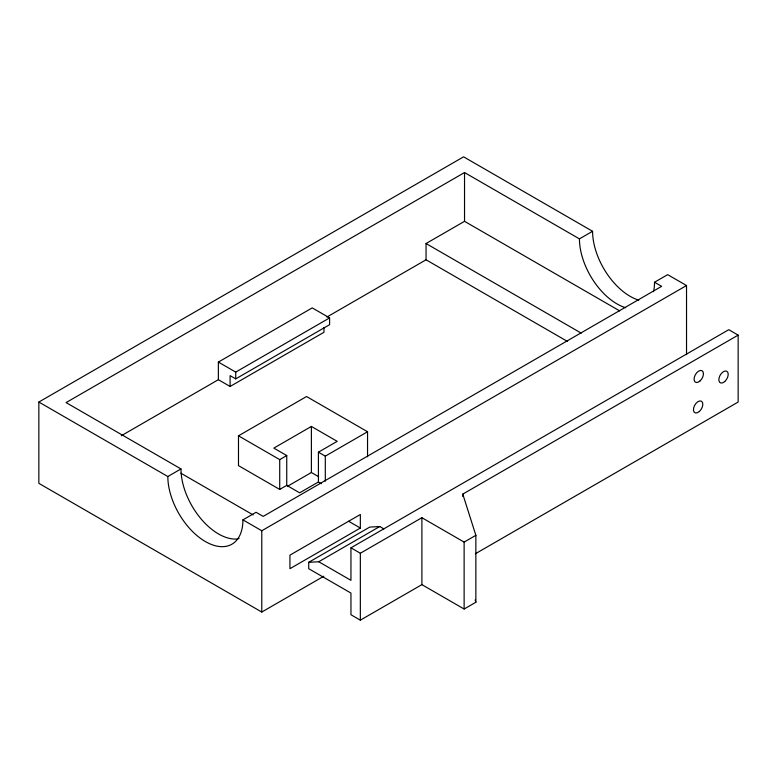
<?xml version="1.0" encoding="UTF-8"?>
<svg xmlns="http://www.w3.org/2000/svg" width="777" height="777" viewBox="0 0 777 777"><rect width="100%" height="100%" fill="white"/><g stroke="black" fill="none" stroke-linecap="round" stroke-linejoin="round"><path stroke-width="1.17" d="M323.815 576.233L261.781 612.043L38.85 483.343L38.85 402.049L463.597 156.828L592.579 231.293A53.098 30.653 60 0 0 638.791 300.155M625.65 307.741A53.098 30.653 60 0 1 579.438 238.879L464.529 172.543L66.074 402.593L180.973 468.929A53.098 30.653 60 0 0 237.296 538.985L239.044 538.451M218.366 379.691L218.366 362.082L312.237 307.886L329.603 317.91L329.603 324.689L235.732 378.885L230.099 375.631L230.099 386.47L218.366 379.691L121.261 435.761M567.598 341.511L426.049 259.79L426.049 243.531L464.529 221.319L619.706 310.907M326.855 317.065L426.049 259.79M218.366 362.082L235.732 372.105L329.603 317.91M230.099 386.47L323.97 332.274L323.97 327.457M38.85 402.049L167.832 476.515L180.973 468.929M579.438 238.879L592.579 231.293M321.367 483.692L318.424 481.983L299.65 492.822L286.742 485.372L279.72 489.432L238.49 465.627L238.49 435.819L306.546 396.532L367.55 431.75L367.55 456.789M318.424 481.983L318.424 452.175L337.199 441.346L311.383 426.437L273.834 448.115L286.742 455.565L286.742 485.372M238.49 435.819L279.72 459.625L286.742 455.565M318.424 452.175L325.301 456.148L367.55 431.75M287.393 486.353L311.383 472.503L318.609 476.68M167.832 476.515A53.098 30.653 60 0 0 205.381 541.55A53.098 30.653 60 0 0 242.929 519.871L256.07 512.286L263.189 516.394L661.645 286.344L654.525 282.236A53.098 30.653 60 0 1 653.515 291.657M654.525 282.236L667.666 274.65L686.528 285.528L686.528 354.691M242.929 519.871L261.781 530.759L686.528 285.528M360.343 528.049L289.938 568.696L289.938 555.147L360.343 514.5L360.343 528.049L348.611 521.27M475.378 553.758L738.15 402.049L738.15 335.12L462.771 494.114L475.864 535.324L475.864 602.253L464.131 609.022L421.892 584.634L360.343 620.172L350.951 614.753L350.951 593.074L308.712 568.696L308.712 562.325L369.726 527.097L379.749 526.515L383.906 528.914M308.712 562.325L318.735 561.742L379.749 526.515M318.735 561.742L350.951 580.341L350.951 547.824L728.768 329.701L738.15 335.12M350.951 547.824L360.343 553.243L421.892 517.705L464.131 542.093L475.864 535.324M426.049 243.531L581.225 333.129M180.934 473.242L253.127 514.918M475.135 599.961L475.864 602.253M464.529 172.543L464.529 221.319M464.131 542.093L464.131 609.022M462.771 494.114L462.771 496.503M421.892 517.705L421.892 584.634M360.343 553.243L360.343 620.172M325.301 456.148L325.301 481.186M311.383 426.437L311.383 472.503M279.72 459.625L279.72 489.432M261.781 530.759L261.781 612.043M235.732 372.105L235.732 378.885M724.737 381.565A6.634 3.836 -60 0 0 726.845 371.28A6.634 3.836 -60 0 0 718.987 378.244A6.634 3.836 -60 0 0 724.737 381.565M699.349 411.499A6.634 3.836 -60 0 0 701.446 401.214A6.634 3.836 -60 0 0 693.599 408.178A6.634 3.836 -60 0 0 699.349 411.499M699.97 381.012A6.634 3.836 -60 0 0 702.068 370.726A6.634 3.836 -60 0 0 694.22 377.69A6.634 3.836 -60 0 0 699.97 381.012"/></g></svg>
